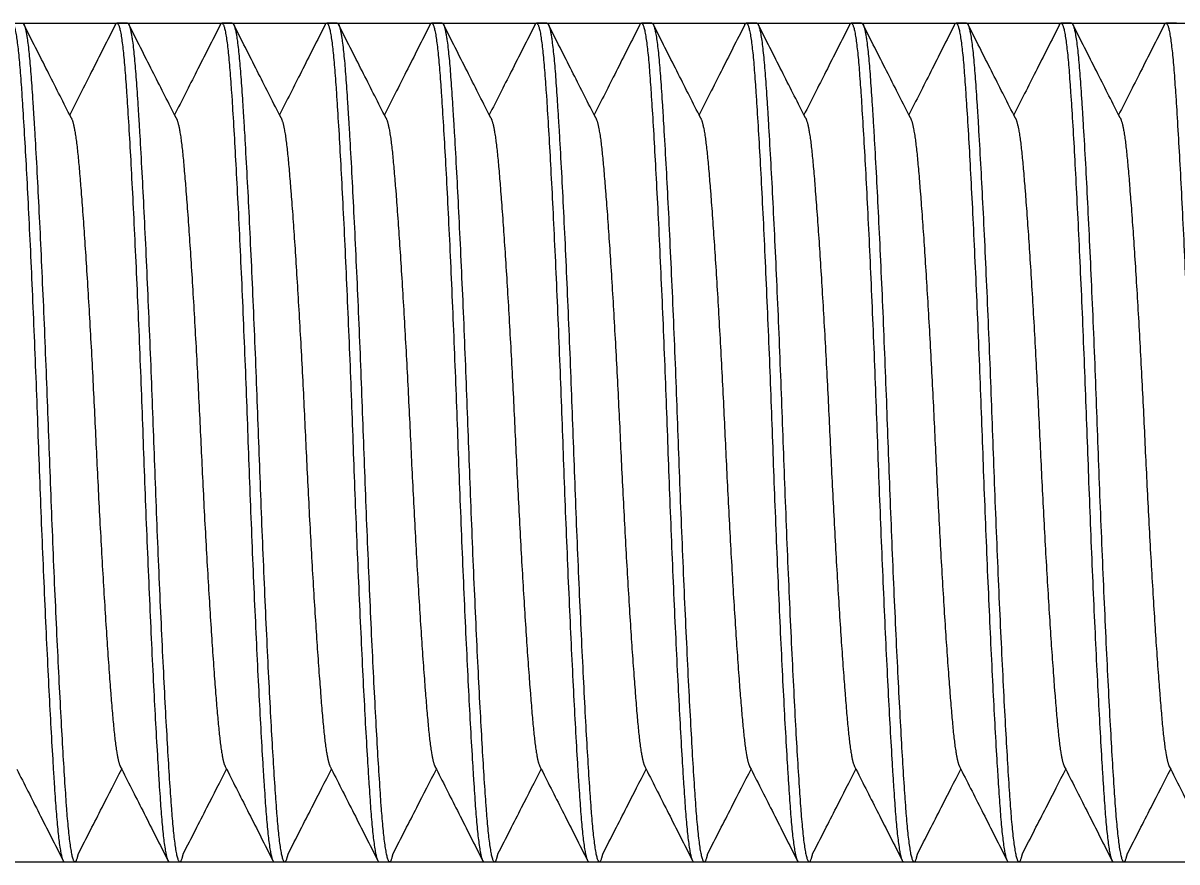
# Model space of a CAD drawing. Header units: millimetres. Extents: x -15 to 313, y -16 to 261.
# Drawn here: x 212.26 to 234.26, y 185.86 to 201.86 of the extents above; entities that cross this region are included whole.
import ezdxf

# ---------------------------------------------------------------- set-up
doc = ezdxf.new("R2010")
doc.units = ezdxf.units.MM
doc.header["$LTSCALE"] = 12.7
doc.header["$PDMODE"] = 33
doc.header["$PDSIZE"] = 1
doc.layers.add('ANNOTATION_TEXT', color=7, linetype='Continuous', lineweight=25)
doc.layers.add('Visible', color=7, linetype='Continuous', lineweight=40)
doc.styles.add('Onshape-Standard-Dimension', font='NotoSans-Regular.ttf')
doc.dimstyles.new('Onshape-ISO-25$0', dxfattribs={"dimtxt": 3.5, "dimasz": 2.5, "dimexe": 1.25, "dimexo": 0.625, "dimtad": 1, "dimtxsty": 'Onshape-Standard-Dimension', "dimcen": 2.5, "dimclrd": 7, "dimclre": 7, "dimclrt": 7, "dimadec": 1, "dimazin": 0, "dimtfac": 1, "dimtmove": 0, "dimatfit": 3, "dimfxl": 1, "dimlwd": 13, "dimlwe": 13, "dimarcsym": 0})

# ---------------------------------------------------------------- blocks, each defined once
blk = doc.blocks.new('*D5')
at = {"layer": 'ANNOTATION_TEXT', "color": 7, "lineweight": 13, "transparency": 16777216}
for p, q in [((191.174, 201.86), (291.271, 201.86)), ((290.021, 199.36), (290.021, 188.36)), ((191.174, 185.86), (291.271, 185.86))]:
    blk.add_line(p, q, dxfattribs=at)
at = {"layer": 'ANNOTATION_TEXT', "color": 7, "transparency": 16777216}
for points in [[(289.604, 199.36), (290.437, 199.36), (290.021, 201.86)], [(289.604, 188.36), (290.437, 188.36), (290.021, 185.86)]]:
    blk.add_solid(points, dxfattribs=at)
at = {"layer": 'Defpoints', "color": 0, "transparency": 16777216}
for p in [(190.549, 201.86, -15.66), (190.549, 185.86, -15.66), (290.021, 185.86)]:
    blk.add_point(p, dxfattribs=at)
at = {"layer": 'ANNOTATION_TEXT', "color": 7, "lineweight": 5, "transparency": 16777216, "insert": (287.499, 193.86), "char_height": 3.5, "attachment_point": 5, "rotation": 90, "style": 'Onshape-Standard-Dimension'}
blk.add_mtext('%%c8', dxfattribs=at)

msp = doc.modelspace()

# ---------------------------------------------------------------- linework, layer by layer
at = {"layer": 'Visible', "lineweight": 5}
for p, q in [((214.249, 201.86), (214.049, 201.86)), ((216.249, 201.86), (216.049, 201.86)), ((218.249, 201.86), (218.049, 201.86)), ((220.249, 201.86), (220.049, 201.86)), ((222.249, 201.86), (222.049, 201.86)), ((224.249, 201.86), (224.049, 201.86)), ((226.249, 201.86), (226.049, 201.86)), ((228.249, 201.86), (228.049, 201.86)), ((230.249, 201.86), (230.049, 201.86)), ((232.249, 201.86), (232.049, 201.86)), ((234.249, 201.86), (234.049, 201.86)), ((213.178, 200.05), (213.149, 200.108)), ((215.178, 200.05), (215.149, 200.108)), ((217.178, 200.05), (217.149, 200.108)), ((219.178, 200.05), (219.149, 200.108)), ((221.178, 200.05), (221.149, 200.108)), ((223.178, 200.05), (223.149, 200.108)), ((225.178, 200.05), (225.149, 200.108)), ((227.178, 200.05), (227.149, 200.108)), ((229.178, 200.05), (229.149, 200.108)), ((231.178, 200.05), (231.149, 200.108)), ((233.178, 200.05), (233.149, 200.108)), ((214.113, 187.682), (214.141, 187.628)), ((216.113, 187.682), (216.141, 187.628)), ((218.113, 187.682), (218.141, 187.628)), ((220.113, 187.682), (220.141, 187.628)), ((222.113, 187.682), (222.141, 187.628)), ((224.113, 187.682), (224.141, 187.628)), ((226.113, 187.682), (226.141, 187.628)), ((228.113, 187.682), (228.141, 187.628)), ((230.113, 187.682), (230.141, 187.628)), ((232.113, 187.682), (232.141, 187.628)), ((234.113, 187.682), (234.141, 187.628)), ((213.049, 185.86), (213.249, 185.86)), ((215.049, 185.86), (215.249, 185.86)), ((217.049, 185.86), (217.249, 185.86)), ((219.049, 185.86), (219.249, 185.86)), ((221.049, 185.86), (221.249, 185.86)), ((223.049, 185.86), (223.249, 185.86)), ((225.049, 185.86), (225.249, 185.86)), ((227.049, 185.86), (227.249, 185.86)), ((229.049, 185.86), (229.249, 185.86)), ((231.049, 185.86), (231.249, 185.86)), ((233.049, 185.86), (233.249, 185.86))]:
    msp.add_line(p, q, dxfattribs=at)
for points, weights, knots in [([(212.022, 201.832), (212.035, 201.86), (212.049, 201.86), (212.139, 201.86), (212.216, 200.788), (212.383, 198.478), (212.549, 193.86), (212.716, 189.241), (212.883, 186.931), (212.947, 186.035), (213.022, 185.887), (213.035, 185.86), (213.049, 185.86)], [0.934614023108, 0.933012701892, 0.933012701892, 0.933012701892, 1, 0.866025403784, 1, 0.866025403784, 1, 0.943369737261, 0.934614023108, 0.933012701892, 0.933012701892], [0.23860257, 0.23860257, 0.23860257, 0.23888889, 0.23888889, 0.24074074, 0.24074074, 0.24444444, 0.24444444, 0.24814815, 0.24814815, 0.24971368, 0.24971368, 0.25, 0.25, 0.25]), ([(212.271, 201.842), (212.283, 201.824), (212.294, 201.788), (212.359, 201.577), (212.416, 200.788), (212.583, 198.478), (212.749, 193.86), (212.916, 189.241), (213.083, 186.931), (213.16, 185.86), (213.249, 185.86), (213.282, 185.86), (213.315, 186.015)], [0.93403263123, 0.935079134667, 0.937199408024, 0.949759526419, 1, 0.866025403784, 1, 0.866025403784, 1, 0.933012701892, 0.933012701892, 0.933012701892, 0.942153554912], [0.26133962, 0.26133962, 0.26133962, 0.26157407, 0.26157407, 0.26296296, 0.26296296, 0.26666667, 0.26666667, 0.27037037, 0.27037037, 0.27222222, 0.27222222, 0.2729063, 0.2729063, 0.2729063]), ([(214.022, 201.832), (214.035, 201.86), (214.049, 201.86), (214.139, 201.86), (214.216, 200.788), (214.383, 198.478), (214.549, 193.86), (214.716, 189.241), (214.883, 186.931), (214.947, 186.035), (215.022, 185.887), (215.035, 185.86), (215.049, 185.86)], [0.934614023108, 0.933012701892, 0.933012701892, 0.933012701892, 1, 0.866025403784, 1, 0.866025403784, 1, 0.943369737261, 0.934614023108, 0.933012701892, 0.933012701892], [0.26082479, 0.26082479, 0.26082479, 0.26111111, 0.26111111, 0.26296296, 0.26296296, 0.26666667, 0.26666667, 0.27037037, 0.27037037, 0.2719359, 0.2719359, 0.27222222, 0.27222222, 0.27222222]), ([(214.271, 201.842), (214.283, 201.824), (214.294, 201.788), (214.359, 201.577), (214.416, 200.788), (214.583, 198.478), (214.749, 193.86), (214.916, 189.241), (215.083, 186.931), (215.16, 185.86), (215.249, 185.86), (215.282, 185.86), (215.315, 186.015)], [0.93403263123, 0.935079134667, 0.937199408024, 0.949759526419, 1, 0.866025403784, 1, 0.866025403784, 1, 0.933012701892, 0.933012701892, 0.933012701892, 0.942153554912], [0.28356184, 0.28356184, 0.28356184, 0.2837963, 0.2837963, 0.28518519, 0.28518519, 0.28888889, 0.28888889, 0.29259259, 0.29259259, 0.29444444, 0.29444444, 0.29512852, 0.29512852, 0.29512852]), ([(216.022, 201.832), (216.035, 201.86), (216.049, 201.86), (216.139, 201.86), (216.216, 200.788), (216.383, 198.478), (216.549, 193.86), (216.716, 189.241), (216.883, 186.931), (216.947, 186.035), (217.022, 185.887), (217.035, 185.86), (217.049, 185.86)], [0.934614023108, 0.933012701892, 0.933012701892, 0.933012701892, 1, 0.866025403784, 1, 0.866025403784, 1, 0.943369737261, 0.934614023108, 0.933012701892, 0.933012701892], [0.28304701, 0.28304701, 0.28304701, 0.28333333, 0.28333333, 0.28518519, 0.28518519, 0.28888889, 0.28888889, 0.29259259, 0.29259259, 0.29415813, 0.29415813, 0.29444444, 0.29444444, 0.29444444]), ([(216.271, 201.842), (216.283, 201.824), (216.294, 201.788), (216.359, 201.577), (216.416, 200.788), (216.583, 198.478), (216.749, 193.86), (216.916, 189.241), (217.083, 186.931), (217.16, 185.86), (217.249, 185.86), (217.282, 185.86), (217.315, 186.015)], [0.93403263123, 0.935079134667, 0.937199408024, 0.949759526419, 1, 0.866025403784, 1, 0.866025403784, 1, 0.933012701892, 0.933012701892, 0.933012701892, 0.942153554912], [0.30578406, 0.30578406, 0.30578406, 0.30601852, 0.30601852, 0.30740741, 0.30740741, 0.31111111, 0.31111111, 0.31481481, 0.31481481, 0.31666667, 0.31666667, 0.31735074, 0.31735074, 0.31735074]), ([(218.022, 201.832), (218.035, 201.86), (218.049, 201.86), (218.139, 201.86), (218.216, 200.788), (218.383, 198.478), (218.549, 193.86), (218.716, 189.241), (218.883, 186.931), (218.947, 186.035), (219.022, 185.887), (219.035, 185.86), (219.049, 185.86)], [0.934614023108, 0.933012701892, 0.933012701892, 0.933012701892, 1, 0.866025403784, 1, 0.866025403784, 1, 0.943369737261, 0.934614023108, 0.933012701892, 0.933012701892], [0.30526924, 0.30526924, 0.30526924, 0.30555556, 0.30555556, 0.30740741, 0.30740741, 0.31111111, 0.31111111, 0.31481481, 0.31481481, 0.31638035, 0.31638035, 0.31666667, 0.31666667, 0.31666667]), ([(218.271, 201.842), (218.283, 201.824), (218.294, 201.788), (218.359, 201.577), (218.416, 200.788), (218.583, 198.478), (218.749, 193.86), (218.916, 189.241), (219.083, 186.931), (219.16, 185.86), (219.249, 185.86), (219.282, 185.86), (219.315, 186.015)], [0.93403263123, 0.935079134667, 0.937199408024, 0.949759526419, 1, 0.866025403784, 1, 0.866025403784, 1, 0.933012701892, 0.933012701892, 0.933012701892, 0.942153554912], [0.32800628, 0.32800628, 0.32800628, 0.32824074, 0.32824074, 0.32962963, 0.32962963, 0.33333333, 0.33333333, 0.33703704, 0.33703704, 0.33888889, 0.33888889, 0.33957296, 0.33957296, 0.33957296]), ([(220.022, 201.832), (220.035, 201.86), (220.049, 201.86), (220.139, 201.86), (220.216, 200.788), (220.383, 198.478), (220.549, 193.86), (220.716, 189.241), (220.883, 186.931), (220.947, 186.035), (221.022, 185.887), (221.035, 185.86), (221.049, 185.86)], [0.934614023108, 0.933012701892, 0.933012701892, 0.933012701892, 1, 0.866025403784, 1, 0.866025403784, 1, 0.943369737261, 0.934614023108, 0.933012701892, 0.933012701892], [0.32749146, 0.32749146, 0.32749146, 0.32777778, 0.32777778, 0.32962963, 0.32962963, 0.33333333, 0.33333333, 0.33703704, 0.33703704, 0.33860257, 0.33860257, 0.33888889, 0.33888889, 0.33888889]), ([(220.271, 201.842), (220.283, 201.824), (220.294, 201.788), (220.359, 201.577), (220.416, 200.788), (220.583, 198.478), (220.749, 193.86), (220.916, 189.241), (221.083, 186.931), (221.16, 185.86), (221.249, 185.86), (221.282, 185.86), (221.315, 186.015)], [0.93403263123, 0.935079134667, 0.937199408024, 0.949759526419, 1, 0.866025403784, 1, 0.866025403784, 1, 0.933012701892, 0.933012701892, 0.933012701892, 0.942153554912], [0.3502285, 0.3502285, 0.3502285, 0.35046296, 0.35046296, 0.35185185, 0.35185185, 0.35555556, 0.35555556, 0.35925926, 0.35925926, 0.36111111, 0.36111111, 0.36179519, 0.36179519, 0.36179519]), ([(222.022, 201.832), (222.035, 201.86), (222.049, 201.86), (222.139, 201.86), (222.216, 200.788), (222.383, 198.478), (222.549, 193.86), (222.716, 189.241), (222.883, 186.931), (222.947, 186.035), (223.022, 185.887), (223.035, 185.86), (223.049, 185.86)], [0.934614023108, 0.933012701892, 0.933012701892, 0.933012701892, 1, 0.866025403784, 1, 0.866025403784, 1, 0.943369737261, 0.934614023108, 0.933012701892, 0.933012701892], [0.34971368, 0.34971368, 0.34971368, 0.35, 0.35, 0.35185185, 0.35185185, 0.35555556, 0.35555556, 0.35925926, 0.35925926, 0.36082479, 0.36082479, 0.36111111, 0.36111111, 0.36111111]), ([(222.271, 201.842), (222.283, 201.824), (222.294, 201.788), (222.359, 201.577), (222.416, 200.788), (222.583, 198.478), (222.749, 193.86), (222.916, 189.241), (223.083, 186.931), (223.16, 185.86), (223.249, 185.86), (223.282, 185.86), (223.315, 186.015)], [0.93403263123, 0.935079134667, 0.937199408024, 0.949759526419, 1, 0.866025403784, 1, 0.866025403784, 1, 0.933012701892, 0.933012701892, 0.933012701892, 0.942153554912], [0.37245073, 0.37245073, 0.37245073, 0.37268519, 0.37268519, 0.37407407, 0.37407407, 0.37777778, 0.37777778, 0.38148148, 0.38148148, 0.38333333, 0.38333333, 0.38401741, 0.38401741, 0.38401741]), ([(224.022, 201.832), (224.035, 201.86), (224.049, 201.86), (224.139, 201.86), (224.216, 200.788), (224.383, 198.478), (224.549, 193.86), (224.716, 189.241), (224.883, 186.931), (224.947, 186.035), (225.022, 185.887), (225.035, 185.86), (225.049, 185.86)], [0.934614023108, 0.933012701892, 0.933012701892, 0.933012701892, 1, 0.866025403784, 1, 0.866025403784, 1, 0.943369737261, 0.934614023108, 0.933012701892, 0.933012701892], [0.3719359, 0.3719359, 0.3719359, 0.37222222, 0.37222222, 0.37407407, 0.37407407, 0.37777778, 0.37777778, 0.38148148, 0.38148148, 0.38304701, 0.38304701, 0.38333333, 0.38333333, 0.38333333]), ([(224.249, 201.86), (224.26, 201.86), (224.271, 201.842), (224.349, 201.719), (224.416, 200.788), (224.583, 198.478), (224.749, 193.86), (224.916, 189.241), (225.083, 186.931), (225.16, 185.86), (225.249, 185.86), (225.282, 185.86), (225.315, 186.015)], [0.933012701892, 0.933012701892, 0.93403263123, 0.94127843299, 1, 0.866025403784, 1, 0.866025403784, 1, 0.933012701892, 0.933012701892, 0.933012701892, 0.942153554912], [0.39444444, 0.39444444, 0.39444444, 0.39467295, 0.39467295, 0.3962963, 0.3962963, 0.4, 0.4, 0.4037037, 0.4037037, 0.40555556, 0.40555556, 0.40623963, 0.40623963, 0.40623963]), ([(226.022, 201.832), (226.035, 201.86), (226.049, 201.86), (226.139, 201.86), (226.216, 200.788), (226.383, 198.478), (226.549, 193.86), (226.716, 189.241), (226.883, 186.931), (226.947, 186.035), (227.022, 185.887), (227.035, 185.86), (227.049, 185.86)], [0.934614023108, 0.933012701892, 0.933012701892, 0.933012701892, 1, 0.866025403784, 1, 0.866025403784, 1, 0.943369737261, 0.934614023108, 0.933012701892, 0.933012701892], [0.39415813, 0.39415813, 0.39415813, 0.39444444, 0.39444444, 0.3962963, 0.3962963, 0.4, 0.4, 0.4037037, 0.4037037, 0.40526924, 0.40526924, 0.40555556, 0.40555556, 0.40555556]), ([(226.249, 201.86), (226.26, 201.86), (226.271, 201.842), (226.349, 201.719), (226.416, 200.788), (226.583, 198.478), (226.749, 193.86), (226.916, 189.241), (227.083, 186.931), (227.16, 185.86), (227.249, 185.86), (227.282, 185.86), (227.315, 186.015)], [0.933012701892, 0.933012701892, 0.93403263123, 0.94127843299, 1, 0.866025403784, 1, 0.866025403784, 1, 0.933012701892, 0.933012701892, 0.933012701892, 0.942153554912], [0.41666667, 0.41666667, 0.41666667, 0.41689517, 0.41689517, 0.41851852, 0.41851852, 0.42222222, 0.42222222, 0.42592593, 0.42592593, 0.42777778, 0.42777778, 0.42846185, 0.42846185, 0.42846185]), ([(228.022, 201.832), (228.035, 201.86), (228.049, 201.86), (228.139, 201.86), (228.216, 200.788), (228.383, 198.478), (228.549, 193.86), (228.716, 189.241), (228.883, 186.931), (228.947, 186.035), (229.022, 185.887), (229.035, 185.86), (229.049, 185.86)], [0.934614023108, 0.933012701892, 0.933012701892, 0.933012701892, 1, 0.866025403784, 1, 0.866025403784, 1, 0.943369737261, 0.934614023108, 0.933012701892, 0.933012701892], [0.41638035, 0.41638035, 0.41638035, 0.41666667, 0.41666667, 0.41851852, 0.41851852, 0.42222222, 0.42222222, 0.42592593, 0.42592593, 0.42749146, 0.42749146, 0.42777778, 0.42777778, 0.42777778]), ([(228.271, 201.842), (228.283, 201.824), (228.294, 201.788), (228.359, 201.577), (228.416, 200.788), (228.583, 198.478), (228.749, 193.86), (228.916, 189.241), (229.083, 186.931), (229.16, 185.86), (229.249, 185.86), (229.282, 185.86), (229.315, 186.015)], [0.93403263123, 0.935079134667, 0.937199408024, 0.949759526419, 1, 0.866025403784, 1, 0.866025403784, 1, 0.933012701892, 0.933012701892, 0.933012701892, 0.942153554912], [0.43911739, 0.43911739, 0.43911739, 0.43935185, 0.43935185, 0.44074074, 0.44074074, 0.44444444, 0.44444444, 0.44814815, 0.44814815, 0.45, 0.45, 0.45068407, 0.45068407, 0.45068407]), ([(230.022, 201.832), (230.035, 201.86), (230.049, 201.86), (230.139, 201.86), (230.216, 200.788), (230.383, 198.478), (230.549, 193.86), (230.716, 189.241), (230.883, 186.931), (230.947, 186.035), (231.022, 185.887), (231.035, 185.86), (231.049, 185.86)], [0.934614023108, 0.933012701892, 0.933012701892, 0.933012701892, 1, 0.866025403784, 1, 0.866025403784, 1, 0.943369737261, 0.934614023108, 0.933012701892, 0.933012701892], [0.43860257, 0.43860257, 0.43860257, 0.43888889, 0.43888889, 0.44074074, 0.44074074, 0.44444444, 0.44444444, 0.44814815, 0.44814815, 0.44971368, 0.44971368, 0.45, 0.45, 0.45]), ([(230.249, 201.86), (230.26, 201.86), (230.271, 201.842), (230.349, 201.719), (230.416, 200.788), (230.583, 198.478), (230.749, 193.86), (230.916, 189.241), (231.083, 186.931), (231.16, 185.86), (231.249, 185.86), (231.282, 185.86), (231.315, 186.015)], [0.933012701892, 0.933012701892, 0.93403263123, 0.94127843299, 1, 0.866025403784, 1, 0.866025403784, 1, 0.933012701892, 0.933012701892, 0.933012701892, 0.942153554912], [0.46111111, 0.46111111, 0.46111111, 0.46133962, 0.46133962, 0.46296296, 0.46296296, 0.46666667, 0.46666667, 0.47037037, 0.47037037, 0.47222222, 0.47222222, 0.4729063, 0.4729063, 0.4729063]), ([(232.022, 201.832), (232.035, 201.86), (232.049, 201.86), (232.139, 201.86), (232.216, 200.788), (232.383, 198.478), (232.549, 193.86), (232.716, 189.241), (232.883, 186.931), (232.947, 186.035), (233.022, 185.887), (233.035, 185.86), (233.049, 185.86)], [0.934614023108, 0.933012701892, 0.933012701892, 0.933012701892, 1, 0.866025403784, 1, 0.866025403784, 1, 0.943369737261, 0.934614023108, 0.933012701892, 0.933012701892], [0.46082479, 0.46082479, 0.46082479, 0.46111111, 0.46111111, 0.46296296, 0.46296296, 0.46666667, 0.46666667, 0.47037037, 0.47037037, 0.4719359, 0.4719359, 0.47222222, 0.47222222, 0.47222222]), ([(232.249, 201.86), (232.26, 201.86), (232.271, 201.842), (232.349, 201.719), (232.416, 200.788), (232.583, 198.478), (232.749, 193.86), (232.916, 189.241), (233.083, 186.931), (233.16, 185.86), (233.249, 185.86), (233.282, 185.86), (233.315, 186.015)], [0.933012701892, 0.933012701892, 0.93403263123, 0.94127843299, 1, 0.866025403784, 1, 0.866025403784, 1, 0.933012701892, 0.933012701892, 0.933012701892, 0.942153554912], [0.48333333, 0.48333333, 0.48333333, 0.48356184, 0.48356184, 0.48518519, 0.48518519, 0.48888889, 0.48888889, 0.49259259, 0.49259259, 0.49444444, 0.49444444, 0.49512852, 0.49512852, 0.49512852]), ([(234.022, 201.832), (234.035, 201.86), (234.049, 201.86), (234.139, 201.86), (234.216, 200.788), (234.383, 198.478), (234.549, 193.86), (234.716, 189.241), (234.883, 186.931), (234.947, 186.035), (235.022, 185.887), (235.035, 185.86), (235.049, 185.86)], [0.934614023108, 0.933012701892, 0.933012701892, 0.933012701892, 1, 0.866025403784, 1, 0.866025403784, 1, 0.943369737261, 0.934614023108, 0.933012701892, 0.933012701892], [0.48304701, 0.48304701, 0.48304701, 0.48333333, 0.48333333, 0.48518519, 0.48518519, 0.48888889, 0.48888889, 0.49259259, 0.49259259, 0.49415813, 0.49415813, 0.49444444, 0.49444444, 0.49444444]), ([(213.178, 200.05), (213.252, 199.931), (213.316, 199.241), (213.483, 197.447), (213.649, 193.86), (213.816, 190.272), (213.983, 188.478), (214.043, 187.824), (214.113, 187.682)], [0.93476201826, 0.943837764342, 1, 0.866025403784, 1, 0.866025403784, 1, 0.946604450581, 0.935770472957], [0.26141037, 0.26141037, 0.26141037, 0.26296296, 0.26296296, 0.26666667, 0.26666667, 0.27037037, 0.27037037, 0.27184648, 0.27184648, 0.27184648]), ([(215.178, 200.05), (215.252, 199.931), (215.316, 199.241), (215.483, 197.447), (215.649, 193.86), (215.816, 190.272), (215.983, 188.478), (216.043, 187.824), (216.113, 187.682)], [0.93476201826, 0.943837764342, 1, 0.866025403784, 1, 0.866025403784, 1, 0.946604450581, 0.935770472957], [0.28363259, 0.28363259, 0.28363259, 0.28518519, 0.28518519, 0.28888889, 0.28888889, 0.29259259, 0.29259259, 0.2940687, 0.2940687, 0.2940687]), ([(217.178, 200.05), (217.252, 199.931), (217.316, 199.241), (217.483, 197.447), (217.649, 193.86), (217.816, 190.272), (217.983, 188.478), (218.043, 187.824), (218.113, 187.682)], [0.93476201826, 0.943837764342, 1, 0.866025403784, 1, 0.866025403784, 1, 0.946604450581, 0.935770472957], [0.30585481, 0.30585481, 0.30585481, 0.30740741, 0.30740741, 0.31111111, 0.31111111, 0.31481481, 0.31481481, 0.31629093, 0.31629093, 0.31629093]), ([(219.178, 200.05), (219.252, 199.931), (219.316, 199.241), (219.483, 197.447), (219.649, 193.86), (219.816, 190.272), (219.983, 188.478), (220.043, 187.824), (220.113, 187.682)], [0.93476201826, 0.943837764342, 1, 0.866025403784, 1, 0.866025403784, 1, 0.946604450581, 0.935770472957], [0.32807703, 0.32807703, 0.32807703, 0.32962963, 0.32962963, 0.33333333, 0.33333333, 0.33703704, 0.33703704, 0.33851315, 0.33851315, 0.33851315]), ([(221.178, 200.05), (221.252, 199.931), (221.316, 199.241), (221.483, 197.447), (221.649, 193.86), (221.816, 190.272), (221.983, 188.478), (222.043, 187.824), (222.113, 187.682)], [0.93476201826, 0.943837764342, 1, 0.866025403784, 1, 0.866025403784, 1, 0.946604450581, 0.935770472957], [0.35029926, 0.35029926, 0.35029926, 0.35185185, 0.35185185, 0.35555556, 0.35555556, 0.35925926, 0.35925926, 0.36073537, 0.36073537, 0.36073537]), ([(223.178, 200.05), (223.252, 199.931), (223.316, 199.241), (223.483, 197.447), (223.649, 193.86), (223.816, 190.272), (223.983, 188.478), (224.043, 187.824), (224.113, 187.682)], [0.93476201826, 0.943837764342, 1, 0.866025403784, 1, 0.866025403784, 1, 0.946604450581, 0.935770472957], [0.37252148, 0.37252148, 0.37252148, 0.37407407, 0.37407407, 0.37777778, 0.37777778, 0.38148148, 0.38148148, 0.38295759, 0.38295759, 0.38295759]), ([(225.178, 200.05), (225.252, 199.931), (225.316, 199.241), (225.483, 197.447), (225.649, 193.86), (225.816, 190.272), (225.983, 188.478), (226.043, 187.824), (226.113, 187.682)], [0.93476201826, 0.943837764342, 1, 0.866025403784, 1, 0.866025403784, 1, 0.946604450581, 0.935770472957], [0.3947437, 0.3947437, 0.3947437, 0.3962963, 0.3962963, 0.4, 0.4, 0.4037037, 0.4037037, 0.40517981, 0.40517981, 0.40517981]), ([(227.178, 200.05), (227.252, 199.931), (227.316, 199.241), (227.483, 197.447), (227.649, 193.86), (227.816, 190.272), (227.983, 188.478), (228.043, 187.824), (228.113, 187.682)], [0.93476201826, 0.943837764342, 1, 0.866025403784, 1, 0.866025403784, 1, 0.946604450581, 0.935770472957], [0.41696592, 0.41696592, 0.41696592, 0.41851852, 0.41851852, 0.42222222, 0.42222222, 0.42592593, 0.42592593, 0.42740204, 0.42740204, 0.42740204]), ([(229.178, 200.05), (229.252, 199.931), (229.316, 199.241), (229.483, 197.447), (229.649, 193.86), (229.816, 190.272), (229.983, 188.478), (230.043, 187.824), (230.113, 187.682)], [0.93476201826, 0.943837764342, 1, 0.866025403784, 1, 0.866025403784, 1, 0.946604450581, 0.935770472957], [0.43918815, 0.43918815, 0.43918815, 0.44074074, 0.44074074, 0.44444444, 0.44444444, 0.44814815, 0.44814815, 0.44962426, 0.44962426, 0.44962426]), ([(231.178, 200.05), (231.252, 199.931), (231.316, 199.241), (231.483, 197.447), (231.649, 193.86), (231.816, 190.272), (231.983, 188.478), (232.043, 187.824), (232.113, 187.682)], [0.93476201826, 0.943837764342, 1, 0.866025403784, 1, 0.866025403784, 1, 0.946604450581, 0.935770472957], [0.46141037, 0.46141037, 0.46141037, 0.46296296, 0.46296296, 0.46666667, 0.46666667, 0.47037037, 0.47037037, 0.47184648, 0.47184648, 0.47184648]), ([(233.178, 200.05), (233.252, 199.931), (233.316, 199.241), (233.483, 197.447), (233.649, 193.86), (233.816, 190.272), (233.983, 188.478), (234.043, 187.824), (234.113, 187.682)], [0.93476201826, 0.943837764342, 1, 0.866025403784, 1, 0.866025403784, 1, 0.946604450581, 0.935770472957], [0.48363259, 0.48363259, 0.48363259, 0.48518519, 0.48518519, 0.48888889, 0.48888889, 0.49259259, 0.49259259, 0.4940687, 0.4940687, 0.4940687])]:
    msp.add_rational_spline(points, weights, degree=2, knots=knots, dxfattribs=at)
for points, knots in [([(213.149, 200.108), (213.009, 200.385), (212.723, 200.948), (212.424, 201.541), (212.271, 201.842)], [0, 0, 0, 0, 0.491649, 1, 1, 1, 1]), ([(214.022, 201.832), (213.869, 201.53), (213.569, 200.937), (213.287, 200.38), (213.149, 200.108)], [0, 0, 0, 0, 0.51038, 1, 1, 1, 1]), ([(215.149, 200.108), (215.009, 200.385), (214.723, 200.948), (214.424, 201.541), (214.271, 201.842)], [0, 0, 0, 0, 0.491649, 1, 1, 1, 1]), ([(216.022, 201.832), (215.869, 201.53), (215.569, 200.937), (215.287, 200.38), (215.149, 200.108)], [0, 0, 0, 0, 0.51038, 1, 1, 1, 1]), ([(217.149, 200.108), (217.009, 200.385), (216.723, 200.948), (216.424, 201.541), (216.271, 201.842)], [0, 0, 0, 0, 0.491649, 1, 1, 1, 1]), ([(218.022, 201.832), (217.869, 201.53), (217.569, 200.937), (217.287, 200.38), (217.149, 200.108)], [0, 0, 0, 0, 0.51038, 1, 1, 1, 1]), ([(219.149, 200.108), (219.009, 200.385), (218.723, 200.948), (218.424, 201.541), (218.271, 201.842)], [0, 0, 0, 0, 0.491649, 1, 1, 1, 1]), ([(220.022, 201.832), (219.869, 201.53), (219.569, 200.937), (219.287, 200.38), (219.149, 200.108)], [0, 0, 0, 0, 0.51038, 1, 1, 1, 1]), ([(221.149, 200.108), (221.009, 200.385), (220.723, 200.948), (220.424, 201.541), (220.271, 201.842)], [0, 0, 0, 0, 0.491649, 1, 1, 1, 1]), ([(222.022, 201.832), (221.869, 201.53), (221.569, 200.937), (221.287, 200.38), (221.149, 200.108)], [0, 0, 0, 0, 0.51038, 1, 1, 1, 1]), ([(223.149, 200.108), (223.009, 200.385), (222.723, 200.948), (222.424, 201.541), (222.271, 201.842)], [0, 0, 0, 0, 0.491649, 1, 1, 1, 1]), ([(224.022, 201.832), (223.869, 201.53), (223.569, 200.937), (223.287, 200.38), (223.149, 200.108)], [0, 0, 0, 0, 0.51038, 1, 1, 1, 1]), ([(225.149, 200.108), (225.009, 200.385), (224.723, 200.948), (224.424, 201.541), (224.271, 201.842)], [0, 0, 0, 0, 0.491649, 1, 1, 1, 1]), ([(226.022, 201.832), (225.869, 201.53), (225.569, 200.937), (225.287, 200.38), (225.149, 200.108)], [0, 0, 0, 0, 0.51038, 1, 1, 1, 1]), ([(227.149, 200.108), (227.009, 200.385), (226.723, 200.948), (226.424, 201.541), (226.271, 201.842)], [0, 0, 0, 0, 0.491649, 1, 1, 1, 1]), ([(228.022, 201.832), (227.869, 201.53), (227.569, 200.937), (227.287, 200.38), (227.149, 200.108)], [0, 0, 0, 0, 0.51038, 1, 1, 1, 1]), ([(229.149, 200.108), (229.009, 200.385), (228.723, 200.948), (228.424, 201.541), (228.271, 201.842)], [0, 0, 0, 0, 0.491649, 1, 1, 1, 1]), ([(230.022, 201.832), (229.869, 201.53), (229.569, 200.937), (229.287, 200.38), (229.149, 200.108)], [0, 0, 0, 0, 0.51038, 1, 1, 1, 1]), ([(231.149, 200.108), (231.009, 200.385), (230.723, 200.948), (230.424, 201.541), (230.271, 201.842)], [0, 0, 0, 0, 0.491649, 1, 1, 1, 1]), ([(232.022, 201.832), (231.869, 201.53), (231.569, 200.937), (231.287, 200.38), (231.149, 200.108)], [0, 0, 0, 0, 0.51038, 1, 1, 1, 1]), ([(233.149, 200.108), (233.009, 200.385), (232.723, 200.948), (232.424, 201.541), (232.271, 201.842)], [0, 0, 0, 0, 0.491649, 1, 1, 1, 1]), ([(234.022, 201.832), (233.869, 201.53), (233.569, 200.937), (233.287, 200.38), (233.149, 200.108)], [0, 0, 0, 0, 0.51038, 1, 1, 1, 1]), ([(212.141, 187.628), (212.282, 187.349), (212.569, 186.783), (212.869, 186.189), (213.022, 185.887)], [0, 0, 0, 0, 0.492129, 1, 1, 1, 1]), ([(213.315, 186.014), (213.469, 186.316), (213.763, 186.892), (214.019, 187.391), (214.141, 187.628)], [0, 0, 0, 0, 0.523739, 1, 1, 1, 1]), ([(214.141, 187.628), (214.282, 187.349), (214.569, 186.783), (214.869, 186.189), (215.022, 185.887)], [0, 0, 0, 0, 0.492129, 1, 1, 1, 1]), ([(215.315, 186.014), (215.469, 186.316), (215.763, 186.892), (216.019, 187.391), (216.141, 187.628)], [0, 0, 0, 0, 0.523739, 1, 1, 1, 1]), ([(216.141, 187.628), (216.282, 187.349), (216.569, 186.783), (216.869, 186.189), (217.022, 185.887)], [0, 0, 0, 0, 0.492129, 1, 1, 1, 1]), ([(217.315, 186.014), (217.469, 186.316), (217.763, 186.892), (218.019, 187.391), (218.141, 187.628)], [0, 0, 0, 0, 0.523739, 1, 1, 1, 1]), ([(218.141, 187.628), (218.282, 187.349), (218.569, 186.783), (218.869, 186.189), (219.022, 185.887)], [0, 0, 0, 0, 0.492129, 1, 1, 1, 1]), ([(219.315, 186.014), (219.469, 186.316), (219.763, 186.892), (220.019, 187.391), (220.141, 187.628)], [0, 0, 0, 0, 0.523739, 1, 1, 1, 1]), ([(220.141, 187.628), (220.282, 187.349), (220.569, 186.783), (220.869, 186.189), (221.022, 185.887)], [0, 0, 0, 0, 0.492129, 1, 1, 1, 1]), ([(221.315, 186.014), (221.469, 186.316), (221.763, 186.892), (222.019, 187.391), (222.141, 187.628)], [0, 0, 0, 0, 0.523739, 1, 1, 1, 1]), ([(222.141, 187.628), (222.282, 187.349), (222.569, 186.783), (222.869, 186.189), (223.022, 185.887)], [0, 0, 0, 0, 0.492129, 1, 1, 1, 1]), ([(223.315, 186.014), (223.469, 186.316), (223.763, 186.892), (224.019, 187.391), (224.141, 187.628)], [0, 0, 0, 0, 0.523739, 1, 1, 1, 1]), ([(224.141, 187.628), (224.282, 187.349), (224.569, 186.783), (224.869, 186.189), (225.022, 185.887)], [0, 0, 0, 0, 0.492129, 1, 1, 1, 1]), ([(225.315, 186.014), (225.469, 186.316), (225.763, 186.892), (226.019, 187.391), (226.141, 187.628)], [0, 0, 0, 0, 0.523739, 1, 1, 1, 1]), ([(226.141, 187.628), (226.282, 187.349), (226.569, 186.783), (226.869, 186.189), (227.022, 185.887)], [0, 0, 0, 0, 0.492129, 1, 1, 1, 1]), ([(227.315, 186.014), (227.469, 186.316), (227.763, 186.892), (228.019, 187.391), (228.141, 187.628)], [0, 0, 0, 0, 0.523739, 1, 1, 1, 1]), ([(228.141, 187.628), (228.282, 187.349), (228.569, 186.783), (228.869, 186.189), (229.022, 185.887)], [0, 0, 0, 0, 0.492129, 1, 1, 1, 1]), ([(229.315, 186.014), (229.469, 186.316), (229.763, 186.892), (230.019, 187.391), (230.141, 187.628)], [0, 0, 0, 0, 0.523739, 1, 1, 1, 1]), ([(230.141, 187.628), (230.282, 187.349), (230.569, 186.783), (230.869, 186.189), (231.022, 185.887)], [0, 0, 0, 0, 0.492129, 1, 1, 1, 1]), ([(231.315, 186.014), (231.469, 186.316), (231.763, 186.892), (232.019, 187.391), (232.141, 187.628)], [0, 0, 0, 0, 0.523739, 1, 1, 1, 1]), ([(232.141, 187.628), (232.282, 187.349), (232.569, 186.783), (232.869, 186.189), (233.022, 185.887)], [0, 0, 0, 0, 0.492129, 1, 1, 1, 1]), ([(233.315, 186.014), (233.469, 186.316), (233.763, 186.892), (234.019, 187.391), (234.141, 187.628)], [0, 0, 0, 0, 0.523739, 1, 1, 1, 1]), ([(234.141, 187.628), (234.282, 187.349), (234.569, 186.783), (234.869, 186.189), (235.022, 185.887)], [0, 0, 0, 0, 0.492129, 1, 1, 1, 1])]:
    msp.add_open_spline(points, degree=3, knots=knots, dxfattribs=at)

# ---------------------------------------------------------------- dimensions: what is measured, and where the dimension line sits
at = {"layer": 'ANNOTATION_TEXT', "lineweight": 5}
dim = msp.add_linear_dim(base=(290.021, 185.86), p1=(190.549, 201.86, -15.66), p2=(190.549, 185.86, -15.66), angle=90, dimstyle='Onshape-ISO-25$0', override={"dimlfac": 0.5, "dimpost": '%%c<>'}, dxfattribs=at)
dim.commit()
dim.dimension.update_dxf_attribs({"geometry": '*D5', "text_midpoint": (290.021, 193.86), "dimtype": 160})

doc.saveas('drawing.dxf')
